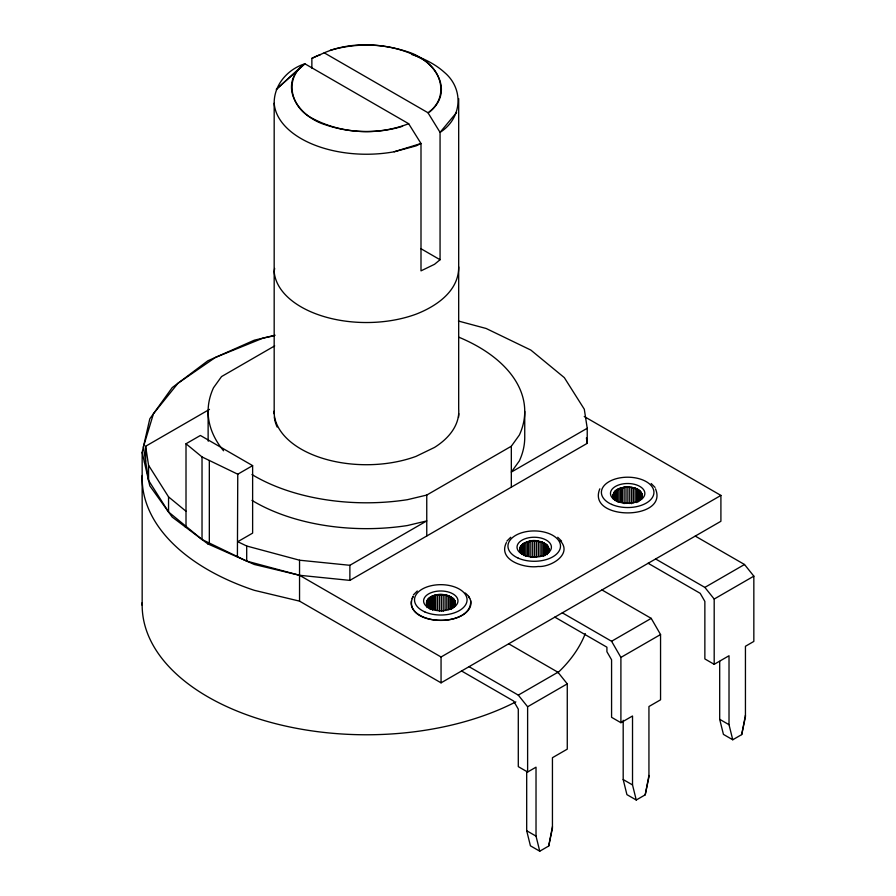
<?xml version="1.0" encoding="UTF-8"?>
<svg xmlns="http://www.w3.org/2000/svg" width="896" height="896" viewBox="0 0 896 896"><rect width="100%" height="100%" fill="white"/><g stroke="black" fill="none" stroke-linecap="round" stroke-linejoin="round"><path stroke-width="1.34" d="M470.658 600.701C472.349 628.779 400.232 626.27 412.944 596.31M274.176 413.728L274.176 103.253C273.986 84.795 287.728 69.138 304.92 63.818L408.654 123.704L420.997 143.494L420.997 270.861L434.515 264.309L440.059 259.739L440.059 132.373L427.941 112.706L324.206 52.819L311.864 58.363L311.864 68.163M274.646 268.453L274.176 271.544A92.344 53.312 0 0 0 416.046 314.182C436.318 306.32 458.898 291.11 458.685 266.896M456.59 112.47L440.059 132.373C461.944 118.552 464.43 89.074 444.315 72.285A92.344 53.312 0 0 0 411.712 54.466M526.691 771.445L526.691 830.738L530.421 845.813L539.75 851.2L548.71 846.026L552.44 826.638M623.19 720.261L623.19 779.542L626.92 794.629L636.25 800.005L645.21 794.842L648.939 775.454M719.69 661.394L719.69 719.309L723.43 734.384L732.749 739.771L741.709 734.597L745.438 715.21M548.71 846.026L552.44 828.218L552.44 757.702L567.269 749.146L567.269 683.861L557.939 672.235L508.693 643.798M645.21 794.842L648.939 777.022L648.939 706.518L660.554 699.81L660.554 634.536L651.224 618.374L601.966 589.938M741.709 734.597L745.438 716.789L745.438 646.274L753.838 641.424L753.838 576.15L744.509 564.502L695.251 536.088M142.162 605.293L142.162 452.334L149.8 418.824L172.211 387.598L207.85 360.786L254.296 340.2L275.117 335.227M450.016 608.877L450.016 596.635C442.882 592.939 425.813 594.082 426.922 605.013M455.078 605.304L455.202 601.25L453.342 598.786M519.747 549.08L520.038 550.211M519.826 549.282L521.147 545.966L521.147 552.765M519.837 548.979L520.33 547.109M613.435 494.267L615.216 491.109L615.216 500.64M641.682 497.661L642.107 495.566M642.141 495.645L641.917 494.48L641.917 498.568M520.307 546.93L521.774 545.093M613.155 495.197L613.39 494.189L613.323 499.083M506.386 542.573C497.459 560.381 524.731 568.534 538.149 566.485C550.883 567.414 573.115 554.042 560.09 540.613M599.827 488.835C586.32 520.901 668.987 520.912 655.502 488.846M251.989 474.555A158.312 91.392 0 0 0 407.4 499.688L426.754 495.062L511.325 446.23L519.344 435.064A158.312 91.392 0 0 0 458.942 337.243M453.342 607.163L455.28 603.266L453.6 599.043M546.526 553.672C548.923 551.734 549.629 547.534 547.042 545.306M546.907 553.47L548.845 549.573L548.24 547.064M614.466 492.184L619.102 488.813M640.069 499.8L640.819 498.736M302.221 65.755L276.27 89.387L304.92 63.818C283.394 78.322 290.853 107.733 312.155 118.238C341.376 133.952 377.854 135.733 408.654 123.704M454.25 606.446L454.933 605.584M521.808 544.925L524.451 543.144M521.651 545.048L523.085 544.107L523.085 553.627M546.75 553.582L545.485 554.411M640.853 498.814L641.502 497.874M303.206 64.568C277.043 86.61 299.186 116.928 325.382 124.768C350.146 133.213 377.507 133.952 402.539 126.291M429.654 111.955C455.818 89.914 433.675 59.595 407.478 51.755C380.834 43.098 350.336 41.597 324.206 52.819M413.426 594.866L417.29 591.002M506.856 541.128L510.731 537.264M452.39 608.115C456.915 605.416 455.706 598.808 451.046 597.05A10.987 6.339 0 0 0 444.539 594.877C437.472 592.514 421.109 598.125 428.21 607.163M545.832 554.378C550.357 551.678 549.147 545.07 544.477 543.312A10.987 6.339 0 0 0 537.981 541.139C530.398 538.25 513.229 545.675 522.603 554.378M639.274 500.64C653.475 482.552 601.373 482.787 616.045 500.64M451.046 608.899L453.085 607.41M451.315 609.056L452.312 608.306M617.4 489.574L616.403 490.325L616.37 499.766M544.477 555.162L545.597 554.456M637.885 501.346L639.923 499.867M640.192 499.61L638.915 500.674M427.941 112.706C449.467 98.202 442.008 68.79 420.706 58.285C393.322 43.232 360.035 41.765 330.322 50.232M524.16 543.222L525.784 542.595L525.784 556.203M274.691 345.89L221.536 376.578L213.517 387.744A158.312 91.392 0 0 0 223.563 450.778M144.379 462.056L145.634 461.328L145.634 446.253L209.485 409.382M185.17 526.826L186.01 526.344L186.01 443.766L200.39 435.467L252.627 465.629L252.627 533.12L237.765 541.699L246.702 546.022L299.544 560.213L349.877 565.298L426.754 520.912L407.4 525.538A158.312 91.392 0 0 1 251.989 500.405M186.01 443.766L202.026 456.938L237.765 474.208L252.627 465.629M142.162 452.334L149.8 485.845L172.211 517.082L207.85 543.894L209.328 543.043L209.328 460.466M237.406 556.987L237.765 474.208M458.416 321.037L486.158 328.485L530.835 350.078L564.312 377.619L584.304 409.226L587.227 428.266L511.325 472.091L519.344 460.914A158.312 91.392 0 0 0 524.742 437.259L524.742 411.41M207.85 543.894L254.296 564.469L299.544 575.288L349.877 580.384L587.227 443.341L587.227 428.266M274.086 335.776L263.133 338.094L215.443 357.414L178.035 383.208L153.462 413.717L143.416 446.858L148.557 480.368L168.549 511.974L202.026 539.504L246.702 561.109L299.544 575.288L441.056 656.992L720.91 495.421L720.91 521.27L441.056 682.842L299.544 601.138L254.296 590.318A224.269 129.483 0 0 1 142.218 475.496M469.045 666.68L518.291 695.117L557.939 672.235M562.33 612.83L611.576 641.267L651.224 618.374M655.614 558.97L704.861 587.406L744.509 564.502M539.75 851.2L536.021 836.125L536.021 767.178L527.621 772.027L527.621 706.754L567.269 683.861M648.088 563.248L700.202 593.331L704.861 601.406L704.861 658.93L714.19 664.317L714.19 599.043L753.838 576.15M554.803 617.109L606.917 647.192L606.917 651.717L611.576 659.792L611.576 717.315L620.906 722.702L620.906 657.418L660.554 634.536M714.19 664.317L729.019 655.749L729.019 724.696L732.749 739.771M620.906 722.702L632.52 715.994L632.52 784.93L636.25 800.005M311.864 58.363L316.814 55.966A92.344 53.312 0 0 1 320.443 54.69M620.648 488.186L619.069 488.746L619.069 502.342M525.661 542.55L527.33 541.968L527.33 555.576M394.195 151.771L420.997 143.494L416.046 145.891L394.195 151.771A92.344 53.312 0 0 1 274.176 103.253M626.035 487.245L622.35 487.693L622.35 502.656M623.907 487.402L620.816 488.018M526.96 541.979L530.589 541.184M527.419 541.834L534.341 540.904M530.723 541.117L532.717 541.027L532.717 557.346M624.366 487.256L631.422 487.402A10.987 6.339 0 0 1 637.918 489.574L639.229 490.56M534.475 540.87L542.035 542.181M534.218 540.859L536.469 541.061L536.469 557.39M629.798 487.278L627.883 487.066L627.883 503.395M537.981 541.139L538.597 541.262M427.045 605.304L426.642 604.845C425.522 594.238 441.482 593.029 448.75 596.03M631.624 503.709L631.624 487.39L638.277 489.787M543.178 542.73L544.6 543.357L544.6 555.598M449.736 596.467L452.626 598.192L452.626 607.723M617.008 501.133L617.243 501.301A17.192 9.923 0 0 0 644.448 495.578A17.192 9.923 0 0 0 623.941 483.739A17.192 9.923 0 0 0 614.018 499.464L617.187 501.301M541.923 542.125L543.301 542.774L543.301 556.382M430.158 608.675L430.36 608.776A17.192 9.923 0 0 0 457.565 603.053A17.192 9.923 0 0 0 437.069 591.214A17.192 9.923 0 0 0 427.134 606.939L430.315 608.776M420.706 248.562L440.059 259.739M584.237 416.517L720.91 495.421M719.69 719.309L729.019 724.696M461.518 670.958L513.632 701.042L518.291 709.128L518.291 766.64L527.621 772.027M623.19 779.542L632.52 784.93M526.691 830.738L536.021 836.125M615.059 499.61L616.09 500.438M544.477 543.312L544.757 555.722M544.835 543.525L547.008 545.227L547.008 554.747M521.651 553.426L522.771 554.221M452.346 598.035L453.723 599.088L453.723 607.253M428.49 607.32L429.486 608.07M639.195 500.002L639.195 490.482L641.054 492.453M546.885 545.182L547.736 546.235L547.736 553.034M521.674 553.325L520.206 551.398M429.206 607.914L430.438 608.843M145.634 446.253L148.557 465.293L168.549 496.888L186.01 511.258M651.168 483.526L655.032 487.39M557.726 537.264L561.59 541.128M518.291 695.117L527.621 706.754M704.861 587.384L714.19 599.043M641.805 493.618L641.01 492.374L641.01 499.184M614.275 498.534L613.48 497.302M427.672 606.178L426.731 604.99M614.23 498.467L614.846 499.419M520.285 551.298L519.926 550.166M521.528 553.202L520.083 551.107M427.392 606.01L428.243 607.062M611.576 641.267L620.906 657.418M468.619 596.322L469.638 598.506M641.637 493.248L641.962 494.558M613.11 495.421L613.368 496.429M613.323 496.362L613.525 497.37M586.398 437.909L587.227 443.341M641.67 493.405L641.67 498.848M640.293 491.366L640.293 499.531M638.042 489.619L638.042 501.861M637.885 489.496L637.885 501.738M636.586 488.925L636.586 502.533M635.085 488.253L635.085 501.861M633.371 487.805L633.371 502.768M629.754 487.2L629.754 503.53M626.002 487.166L626.002 503.496M624.12 487.312L624.12 503.642M621.04 487.973L621.04 501.581M620.603 488.107L620.603 501.715M617.568 489.406L617.568 501.648M617.366 489.496L617.366 501.738M614.802 491.579L614.802 499.744M614.432 492.106L614.432 498.904M613.704 493.114L613.704 498.557M548.643 548.341L548.643 552.418M548.397 547.254L548.397 552.698M545.91 544.342L545.91 553.862M541.8 542.114L541.8 555.722M540.086 541.666L540.086 556.629M538.339 541.24L538.339 556.214M534.598 540.915L534.598 557.245M530.846 541.162L530.846 557.491M529.077 541.542L529.077 556.517M527.755 541.834L527.755 555.442M524.283 543.267L524.283 555.509M524.082 543.357L524.082 555.598M521.931 544.97L521.931 554.49M521.528 545.44L521.528 553.605M520.419 546.974L520.419 552.418M520.106 548.05L520.106 552.126M519.859 549.125L519.859 551.846M511.325 446.23L511.325 487.166M458.685 98.605L458.685 409.08A92.344 53.312 0 0 1 434.515 447.429L416.046 456.366A92.344 53.312 0 0 1 321.866 458.102A92.344 53.312 0 0 1 274.086 411.208M455.358 602.202L455.358 604.923M455.112 601.115L455.112 605.192M454.451 600.096L454.451 605.539M451.315 597.206L451.315 609.459M448.515 595.974L448.515 609.571M446.802 595.515L446.802 609.123M445.054 595.101L445.054 610.064M443.184 594.922L443.184 611.24M441.314 594.776L441.314 611.106M441.056 656.992L441.056 682.842M439.432 594.877L439.432 611.206M437.562 595.022L437.562 609.986M435.792 595.403L435.792 610.366M434.47 595.683L434.47 609.291M434.045 595.818L434.045 609.426M432.499 596.456L432.499 610.064M430.998 597.117L430.998 609.37M430.797 597.206L430.797 609.459M429.8 597.957L429.8 608.843M428.646 598.83L428.646 606.995M428.243 599.29L428.243 607.454M427.862 599.816L427.862 606.626M427.146 600.824L427.146 607.634M426.754 495.062L426.754 535.987M426.832 601.899L426.832 604.621M426.586 602.986L426.586 605.707M349.877 565.298L349.877 580.384M299.544 560.213L299.544 601.138M246.702 546.022L246.702 561.109M208.13 411.41L208.13 437.259A158.312 91.392 0 0 0 208.275 441.213M202.026 456.938L202.026 539.504M168.549 496.888L168.549 511.974M148.557 465.293L148.557 480.368M465.226 592.995A29.882 17.248 0 0 1 448.414 619.853A29.882 17.248 0 0 1 411.432 600.88M412.205 598.674A29.882 17.248 0 0 1 413.459 596.534M585.29 633.573A224.269 129.483 0 0 1 557.872 672.739M515.838 701.859A224.269 129.483 0 0 1 272.686 722.915A224.269 129.483 0 0 1 142.218 602.605M458.774 413.627A92.344 53.312 0 0 1 458.517 417.446M277.144 427.034A92.344 53.312 0 0 1 274.299 417.01M523.757 555.038L520.576 553.202A17.192 9.923 0 0 1 530.51 537.477A17.192 9.923 0 0 1 551.006 549.315A17.192 9.923 0 0 1 523.757 555.038M611.654 504.403A26.275 15.176 0 0 0 653.71 494.357A26.275 15.176 0 0 0 617.613 478.352A26.275 15.176 0 0 0 611.654 504.403M518.213 558.141A26.275 15.176 0 0 0 560.269 548.094A26.275 15.176 0 0 0 524.171 532.09A26.275 15.176 0 0 0 518.213 558.141M424.771 611.878A26.275 15.176 0 0 0 466.838 601.832A26.275 15.176 0 0 0 430.73 585.827A26.275 15.176 0 0 0 424.771 611.878"/></g></svg>
